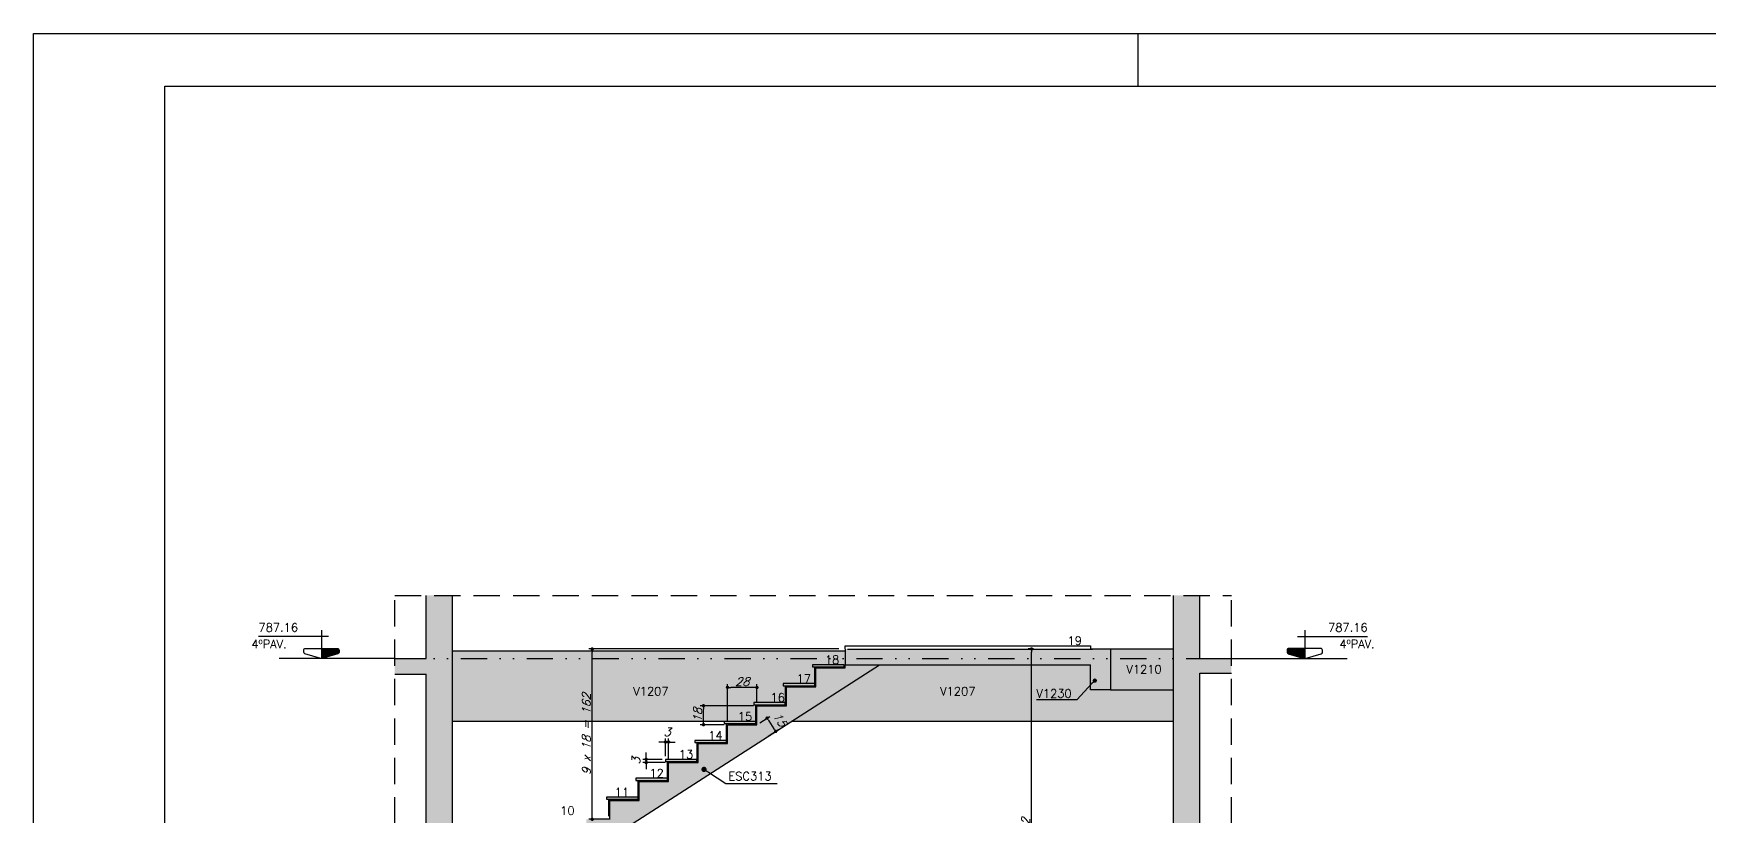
# Model space of a CAD drawing. Header units: millimetres. Extents: x 7530 to 14400, y -7174 to -2969.
# Drawn here: x 7530 to 9123, y -3712 to -2969 of the extents above; entities that cross this region are included whole.
import ezdxf
from ezdxf import colors
from ezdxf.entities.mleader import LeaderData, LeaderLine
from ezdxf.enums import TextEntityAlignment as Align
from ezdxf.math import Vec2, Vec3

# ---------------------------------------------------------------- set-up
doc = ezdxf.new("R2010")
doc.units = ezdxf.units.MM
doc.header["$LTSCALE"] = 50
doc.header["$PDMODE"] = 3
doc.linetypes.add('DASHED', pattern=[0.75, 0.5, -0.25])
doc.linetypes.add('DIVIDE2', pattern=[0.625, 0.25, -0.125, 0, -0.125, 0, -0.125])
for name, color, linetype in [('F-AUX-RED', 1, 'Continuous'), ('F-BOCEL VISTA', 253, 'Continuous'), ('F-CORTE', 4, 'Continuous'), ('F-COTAS', 106, 'Continuous'), ('F-EIXOS-DET', 1, 'Continuous'), ('F-ESC CORTE', 4, 'Continuous'), ('F-ESC NOME', 2, 'Continuous'), ('F-ESC NUM', 2, 'Continuous'), ('F-ESC SOLIDO CORTE', 71, 'Continuous'), ('F-ESC VISTA', 2, 'Continuous'), ('F-MARGEM', 1, 'Continuous'), ('F-NÍVEL-VISTA', 2, 'Continuous'), ('F-REV_VISTA', 254, 'Continuous'), ('F-REVESTIMENTO', 1, 'Continuous'), ('F-SOLIDO', 71, 'Continuous'), ('F-TEXTO', 6, 'Continuous'), ('F-TEXTO-YELLOW', 2, 'Continuous'), ('F-VISTA', 2, 'Continuous'), ('F-VISTA SÓLIDO', 254, 'Continuous'), ('F-VISTA SÓLIDO ESCADA', 253, 'Continuous')]:
    doc.layers.add(name, color=color, linetype=linetype)
doc.styles.add('5385-ARQ-PB-BAS-PLA-TER-TORRE-A-106-TXT$0$R60-75', font='romans.shx', dxfattribs={"height": 0.1125})
doc.styles.add('CP-TEXT-INCL', font='romans.shx', dxfattribs={"oblique": 20})
doc.styles.add('MCP', font='romans.shx')
doc.styles.add('ROMANS', font='romans.shx')
doc.styles.get("Standard").update_dxf_attribs({"font": 'romans.shx'})
doc.dimstyles.new('CP-COTAS-50', dxfattribs={"dimscale": 0.64, "dimtxt": 12.5, "dimasz": 5, "dimexe": 5, "dimexo": 5, "dimgap": 2.5, "dimtad": 1, "dimdec": 1, "dimdsep": 46, "dimtxsty": 'CP-TEXT-INCL', "dimblk1": 'DOT', "dimblk2": 'DOT', "dimsah": 1, "dimcen": 9, "dimclrd": 256, "dimclre": 256, "dimclrt": 256, "dimadec": 0, "dimazin": 0, "dimtfac": 1, "dimtdec": 1, "dimtmove": 2, "dimatfit": 3, "dimldrblk": 'DOT', "dimfxl": 5, "dimtolj": 1, "dimarcsym": 0})

# ---------------------------------------------------------------- blocks, each defined once
blk = doc.blocks.new('A0-1L')
at = {"layer": 'F-MARGEM', "color": 2}
for p, q in [((0, 0), (0, 84.1)), ((0, 84.1), (137.4, 84.1)), ((21, 84.1), (21, 83.1)), ((21, 84.1), (21, 83.1))]:
    blk.add_line(p, q, dxfattribs=at)
blk.add_lwpolyline([(0, 84.1), (137.4, 84.1), (137.4, 0), (0, 0)], close=True, dxfattribs=at)
at = {"layer": 'F-MARGEM', "color": 7}
blk.add_lwpolyline([(2.5, 83.1), (136.4, 83.1), (136.4, 1), (2.5, 1)], close=True, dxfattribs=at)
blk = doc.blocks.new('Nível - Vista')
at = {"layer": 'F-NÍVEL-VISTA'}
blk.add_hatch(color=71, dxfattribs=at).paths.add_polyline_path([(0, 0.238), (-0.38, 0.238, 0.414214), (-0.42, 0.198), (-0.42, 0.148, 0.331206), (-0.391, 0.11), (-0.011, 0.002, 0.072993), (0, 0)])
at = {"layer": 'F-NÍVEL-VISTA', "color": 2}
for p, q in [((-0.168, 0.521), (1.493, 0.521)), ((0, 0.67), (0, 0))]:
    blk.add_line(p, q, dxfattribs=at)
blk.add_lwpolyline([(-0.011, 0.002, 0.146769), (0.011, 0.002), (0.391, 0.11, 0.331206), (0.42, 0.148), (0.42, 0.198, 0.414214), (0.38, 0.238), (-0.38, 0.238, 0.414214), (-0.42, 0.198), (-0.42, 0.148, 0.331206), (-0.391, 0.11), (-0.011, 0.002, 0.146769), (0.011, 0.002)], format="xyb", dxfattribs=at)
at = {"layer": 'F-TEXTO', "color": 3, "style": 'MCP'}
for tag, p in [('NÍVEL', (1.026, 0.636)), ('NÍVEL_DETALHE', (1.02, 0.186))]:
    blk.add_attdef(tag, text='', height=0.2, dxfattribs=at).set_placement(p, align=Align.CENTER)
blk = doc.blocks.new('A$C641cacc2')
at = {"layer": 'F-EIXOS-DET'}
for points in [[(13416.2, -5663.8), (13306.2, -5663.8)], [(14211.7, -5663.8), (14321.7, -5663.8)]]:
    blk.add_lwpolyline(points, dxfattribs=at)
at = {"layer": 'F-EIXOS-DET', "color": 252, "linetype": 'DIVIDE2', "ltscale": 2}
blk.add_lwpolyline([(13416.2, -5663.8), (14211.7, -5663.8)], dxfattribs=at)
blk = doc.blocks.new('BOCEL_VISTA_EST')
at = {"layer": 'F-BOCEL VISTA'}
h = blk.add_hatch(color=254, dxfattribs=at)
h.dxf.hatch_style = 1
h.paths.add_polyline_path([(-209.6, -462.9), (-209.6, -460.9), (-239.6, -460.9), (-239.6, -462.9)])
blk.add_lwpolyline([(-239.6, -460.9), (-239.6, -462.9), (-209.6, -462.9), (-209.6, -460.9), (-239.6, -460.9)], dxfattribs=at)
blk = doc.blocks.new('_DOT')
at = {"color": 0, "linetype": 'ByBlock'}
blk.add_line((-0.5, 0), (-1, 0), dxfattribs=at)
at = {"color": 0, "linetype": 'ByBlock', "const_width": 0.5}
blk.add_lwpolyline([(-0.25, 0, 1), (0.25, 0, 1)], format="xyb", close=True, dxfattribs=at)
blk = doc.blocks.new('*D407')
at = {"layer": 'DEFPOINTS', "color": 0, "transparency": 16777216}
for p in [(8167.1, -3607.9), (8217.9, -3607.9), (8189.9, -3625.9)]:
    blk.add_point(p, dxfattribs=at)
at = {"layer": 'F-COTAS', "lineweight": -2, "transparency": 16777216}
for p, q in [((8214.7, -3607.9), (8163.9, -3607.9)), ((8167.1, -3622.7), (8167.1, -3611.1)), ((8186.7, -3625.9), (8163.9, -3625.9))]:
    blk.add_line(p, q, dxfattribs=at)
at = {"layer": 'F-COTAS', "lineweight": -2, "transparency": 16777216, "xscale": 3.2, "yscale": 3.2, "zscale": 3.2}
for p, rotation in [((8167.1, -3607.9), 90), ((8167.1, -3625.9), 270)]:
    blk.add_blockref('_DOT', p, dxfattribs=dict(at, rotation=rotation))
at = {"layer": 'F-COTAS', "transparency": 16777216, "insert": (8161.5, -3616.9), "char_height": 8, "attachment_point": 5, "rotation": 90, "style": 'CP-TEXT-INCL'}
blk.add_mtext('\\A1;18', dxfattribs=at)
blk = doc.blocks.new('*D408')
at = {"layer": 'DEFPOINTS', "color": 0, "transparency": 16777216}
for p in [(8189.9, -3590.5), (8217.9, -3607.9), (8189.9, -3625.9)]:
    blk.add_point(p, dxfattribs=at)
at = {"layer": 'F-COTAS', "lineweight": -2, "transparency": 16777216}
for p, q in [((8189.9, -3622.7), (8189.9, -3587.3)), ((8214.7, -3590.5), (8193.1, -3590.5)), ((8217.9, -3604.7), (8217.9, -3587.3))]:
    blk.add_line(p, q, dxfattribs=at)
at = {"layer": 'F-COTAS', "lineweight": -2, "transparency": 16777216, "xscale": 3.2, "yscale": 3.2, "zscale": 3.2, "rotation": 180}
blk.add_blockref('_DOT', (8189.9, -3590.5), dxfattribs=at)
at = {"layer": 'F-COTAS', "lineweight": -2, "transparency": 16777216, "xscale": 3.2, "yscale": 3.2, "zscale": 3.2}
blk.add_blockref('_DOT', (8217.9, -3590.5), dxfattribs=at)
at = {"layer": 'F-COTAS', "transparency": 16777216, "insert": (8203.9, -3584.9), "char_height": 8, "attachment_point": 5, "style": 'CP-TEXT-INCL'}
blk.add_mtext('\\A1;28', dxfattribs=at)
blk = doc.blocks.new('*D409')
at = {"layer": 'DEFPOINTS', "color": 0, "transparency": 16777216}
for p in [(8130.9, -3642.4), (8130.9, -3658.9), (8133.9, -3661.9)]:
    blk.add_point(p, dxfattribs=at)
at = {"layer": 'F-COTAS', "lineweight": -2, "transparency": 16777216}
for p, q in [((8127.7, -3642.4), (8124.5, -3642.4)), ((8130.9, -3655.7), (8130.9, -3639.2)), ((8133.9, -3642.4), (8130.9, -3642.4)), ((8133.9, -3658.7), (8133.9, -3639.2)), ((8137.1, -3642.4), (8140.3, -3642.4))]:
    blk.add_line(p, q, dxfattribs=at)
at = {"layer": 'F-COTAS', "lineweight": -2, "transparency": 16777216, "xscale": 3.2, "yscale": 3.2, "zscale": 3.2}
blk.add_blockref('_DOT', (8130.9, -3642.4), dxfattribs=at)
at = {"layer": 'F-COTAS', "lineweight": -2, "transparency": 16777216, "xscale": 3.2, "yscale": 3.2, "zscale": 3.2, "rotation": 180}
blk.add_blockref('_DOT', (8133.9, -3642.4), dxfattribs=at)
at = {"layer": 'F-COTAS', "transparency": 16777216, "insert": (8132.4, -3632.8), "char_height": 8, "attachment_point": 5, "style": 'CP-TEXT-INCL'}
blk.add_mtext('\\A1;3', dxfattribs=at)
blk = doc.blocks.new('*D410')
at = {"layer": 'DEFPOINTS', "color": 0, "transparency": 16777216}
for p in [(8112.6, -3658.9), (8130.9, -3658.9), (8133.9, -3661.9)]:
    blk.add_point(p, dxfattribs=at)
at = {"layer": 'F-COTAS', "lineweight": -2, "transparency": 16777216}
for p, q in [((8127.7, -3658.9), (8109.4, -3658.9)), ((8130.7, -3661.9), (8109.4, -3661.9)), ((8112.6, -3655.7), (8112.6, -3652.5)), ((8112.6, -3661.9), (8112.6, -3658.9)), ((8112.6, -3665.1), (8112.6, -3668.3))]:
    blk.add_line(p, q, dxfattribs=at)
at = {"layer": 'F-COTAS', "lineweight": -2, "transparency": 16777216, "xscale": 3.2, "yscale": 3.2, "zscale": 3.2}
for p, rotation in [((8112.6, -3658.9), 270), ((8112.6, -3661.9), 90)]:
    blk.add_blockref('_DOT', p, dxfattribs=dict(at, rotation=rotation))
at = {"layer": 'F-COTAS', "transparency": 16777216, "insert": (8103, -3660.4), "char_height": 8, "attachment_point": 5, "rotation": 90, "style": 'CP-TEXT-INCL'}
blk.add_mtext('\\A1;3', dxfattribs=at)
blk = doc.blocks.new('*D415')
at = {"layer": 'DEFPOINTS', "color": 0, "transparency": 16777216}
for p in [(8217.9, -3625.9), (8226, -3638.5), (8235.7, -3632.3)]:
    blk.add_point(p, dxfattribs=at)
at = {"layer": 'F-COTAS', "lineweight": -2, "transparency": 16777216}
for p, q in [((8220.6, -3624.2), (8230.3, -3618)), ((8228.7, -3636.8), (8238.4, -3630.6)), ((8229.3, -3622.4), (8234, -3629.7))]:
    blk.add_line(p, q, dxfattribs=at)
at = {"layer": 'F-COTAS', "lineweight": -2, "transparency": 16777216, "xscale": 3.2, "yscale": 3.2, "zscale": 3.2}
for p, rotation in [((8227.6, -3619.7), 122.7352262721078), ((8235.7, -3632.3), 302.7352262721078)]:
    blk.add_blockref('_DOT', p, dxfattribs=dict(at, rotation=rotation))
at = {"layer": 'F-COTAS', "transparency": 16777216, "insert": (8239.7, -3620.8), "char_height": 8, "attachment_point": 5, "rotation": 302.7352, "style": 'CP-TEXT-INCL'}
blk.add_mtext('\\A1;15', dxfattribs=at)
blk = doc.blocks.new('*D417')
at = {"layer": 'DEFPOINTS', "color": 0, "transparency": 16777216}
for p in [(8479, -3553.9), (8484.1, -3553.9), (8484.1, -3895.9)]:
    blk.add_point(p, dxfattribs=at)
at = {"layer": 'F-COTAS', "lineweight": -2, "transparency": 16777216}
for p, q in [((8480.9, -3553.9), (8475.8, -3553.9)), ((8479, -3892.7), (8479, -3557.1)), ((8480.9, -3895.9), (8475.8, -3895.9))]:
    blk.add_line(p, q, dxfattribs=at)
at = {"layer": 'F-COTAS', "lineweight": -2, "transparency": 16777216, "xscale": 3.2, "yscale": 3.2, "zscale": 3.2}
for p, rotation in [((8479, -3553.9), 90), ((8479, -3895.9), 270)]:
    blk.add_blockref('_DOT', p, dxfattribs=dict(at, rotation=rotation))
at = {"layer": 'F-COTAS', "transparency": 16777216, "insert": (8473.4, -3724.9), "char_height": 8, "attachment_point": 5, "rotation": 90, "style": 'CP-TEXT-INCL'}
blk.add_mtext('\\A1;342', dxfattribs=at)
blk = doc.blocks.new('*D421')
at = {"layer": 'DEFPOINTS', "color": 0, "transparency": 16777216}
for p in [(8061.3, -3553.9), (8299, -3553.9), (8081, -3715.9)]:
    blk.add_point(p, dxfattribs=at)
at = {"layer": 'F-COTAS', "lineweight": -2, "transparency": 16777216}
for p, q in [((8295.8, -3553.9), (8058.1, -3553.9)), ((8061.3, -3712.7), (8061.3, -3557.1)), ((8077.8, -3715.9), (8058.1, -3715.9))]:
    blk.add_line(p, q, dxfattribs=at)
at = {"layer": 'F-COTAS', "lineweight": -2, "transparency": 16777216, "xscale": 3.2, "yscale": 3.2, "zscale": 3.2}
for p, rotation in [((8061.3, -3553.9), 90), ((8061.3, -3715.9), 270)]:
    blk.add_blockref('_DOT', p, dxfattribs=dict(at, rotation=rotation))
at = {"layer": 'F-COTAS', "transparency": 16777216, "insert": (8055.7, -3634.9), "char_height": 8, "attachment_point": 5, "rotation": 90, "style": 'CP-TEXT-INCL'}
blk.add_mtext('\\A1;9 x 18 = 162', dxfattribs=at)

msp = doc.modelspace()

# ---------------------------------------------------------------- hatches: boundary and pattern name
at = {"layer": 'F-ESC SOLIDO CORTE'}
h = msp.add_hatch(color=256, dxfattribs=at)
h.dxf.hatch_style = 1
h.paths.add_polyline_path([(8556.107, -3553.992), (8537.107, -3553.992), (8301.928, -3553.992), (8301.928, -3568.992), (8535.028, -3568.927), (8535.028, -3592.927), (8556.107, -3592.992)])
at = {"layer": 'F-SOLIDO'}
h = msp.add_hatch(color=256, dxfattribs=at)
h.dxf.hatch_style = 1
h.paths.add_polyline_path([(8554.028, -5774.927), (7928.528, -5774.927), (7928.528, -5789.927), (8535.028, -5789.927), (8535.028, -5819.927), (8554.028, -5819.927)])
h.paths.add_polyline_path([(7928.528, -3502.927), (7903.528, -3502.927), (7903.528, -3562.927), (7873.528, -3562.927), (7873.528, -3577.927), (7903.528, -3577.927), (7903.528, -3904.927), (7873.528, -3904.927), (7873.528, -3919.927), (7903.528, -3919.927), (7903.528, -4246.927), (7873.528, -4246.927), (7873.528, -4261.927), (7903.528, -4261.927), (7903.528, -4588.927), (7873.528, -4588.927), (7873.528, -4603.927), (7903.528, -4603.927), (7903.528, -4933.925), (7873.528, -4933.925), (7873.528, -4948.925), (7903.528, -4948.925), (7903.528, -5774.927), (7873.528, -5774.927), (7873.528, -5789.927), (7903.528, -5789.927), (7903.528, -5819.927), (7928.528, -5819.927)])
h = msp.add_hatch(color=256, dxfattribs=at)
h.dxf.hatch_style = 1
h.paths.add_polyline_path([(8639.028, -3562.927), (8639.028, -3502.927), (8614.028, -3502.927), (8614.028, -5819.927), (8639.028, -5819.927), (8639.028, -5789.927), (8669.028, -5789.927), (8669.028, -5774.927), (8639.028, -5774.927), (8639.028, -5439.925), (8669.028, -5439.925), (8669.028, -5424.925), (8639.028, -5424.925), (8639.028, -4942.927), (8669.028, -4942.927), (8669.028, -4928.927), (8639.028, -4928.927), (8639.028, -4602.927), (8669.028, -4602.927), (8669.028, -4588.927), (8639.028, -4588.927), (8639.028, -4260.927), (8669.028, -4260.927), (8669.028, -4246.927), (8639.028, -4246.927), (8639.028, -3918.927), (8669.028, -3918.927), (8669.028, -3904.927), (8639.028, -3904.927), (8639.028, -3576.927), (8669.028, -3576.927), (8669.028, -3562.927)])
at = {"layer": 'F-VISTA SÓLIDO'}
h = msp.add_hatch(color=256, dxfattribs=at)
h.dxf.hatch_style = 1
h.paths.add_polyline_path([(8216.928, -3622.927), (8216.928, -3606.927), (8244.928, -3606.927), (8244.928, -3588.927), (8272.928, -3588.927), (8272.928, -3570.927), (8276.296, -3570.927), (8276.296, -3568.927), (8301.928, -3568.927), (8301.928, -3555.927), (7928.528, -3555.927), (7928.528, -3622.927)])
h = msp.add_hatch(color=256, dxfattribs=at)
h.dxf.hatch_style = 1
h.paths.add_polyline_path([(8614.028, -3553.927), (8554.028, -3553.927), (8554.028, -3592.927), (8614.028, -3592.927)])
h = msp.add_hatch(color=256, dxfattribs=at)
h.dxf.hatch_style = 1
h.paths.add_polyline_path([(8535.028, -3568.927), (8334.334, -3568.927), (8250.334, -3622.927), (8614.028, -3622.927), (8614.028, -3592.927), (8554.028, -3592.927), (8535.028, -3592.927)])
at = {"layer": 'F-VISTA SÓLIDO ESCADA'}
h = msp.add_hatch(color=256, dxfattribs=at)
h.dxf.hatch_style = 1
h.paths.add_polyline_path([(8334.334, -3568.927), (8301.928, -3568.927), (8301.928, -3571.927), (8273.928, -3571.927), (8273.928, -3589.927), (8245.928, -3589.927), (8245.928, -3607.927), (8217.928, -3607.927), (8217.928, -3625.927), (8189.928, -3625.927), (8189.928, -3643.927), (8161.928, -3643.927), (8161.928, -3661.927), (8133.928, -3661.927), (8133.928, -3679.927), (8105.928, -3679.927), (8105.928, -3697.927), (8077.928, -3697.927), (8077.928, -3715.927), (8055.528, -3715.927), (8055.528, -3730.927), (8082.334, -3730.927)])

# ---------------------------------------------------------------- linework, layer by layer
at = {"layer": 'F-AUX-RED', "color": 1, "linetype": 'DASHED'}
for p, q in [((7873.528, -5819.927), (7873.528, -3502.927)), ((8669.028, -5819.927), (8669.028, -3502.927))]:
    msp.add_line(p, q, dxfattribs=at)
msp.add_lwpolyline([(7873.528, -3502.927), (8669.028, -3502.927)], dxfattribs=at)
at = {"layer": 'F-CORTE'}
for p, q in [((7903.528, -3562.927), (7903.528, -3502.927)), ((7928.528, -3730.927), (7928.528, -3502.927)), ((8614.028, -5819.927), (8614.028, -3502.927)), ((8639.028, -3562.927), (8639.028, -3502.927)), ((7903.528, -3904.927), (7903.528, -3577.927)), ((8639.028, -3904.927), (8639.028, -3576.927))]:
    msp.add_line(p, q, dxfattribs=at)
for points in [[(7873.528, -3562.927), (7903.528, -3562.927)], [(8639.028, -3562.927), (8669.028, -3562.927)], [(7873.528, -3577.927), (7903.528, -3577.927)], [(8639.028, -3576.927), (8669.028, -3576.927)]]:
    msp.add_lwpolyline(points, dxfattribs=at)
at = {"layer": 'F-ESC CORTE'}
for points in [[(8301.928, -3553.992), (8301.928, -3568.992)], [(8304.007, -3553.992), (8537.107, -3553.992)], [(8535.028, -3553.927), (8554.028, -3553.927), (8554.028, -3592.927), (8535.028, -3592.927), (8535.028, -3568.927)], [(8301.928, -3568.927), (8535.028, -3568.927)]]:
    msp.add_lwpolyline(points, dxfattribs=at)
at = {"layer": 'F-ESC VISTA'}
for p, q in [((8273.928, -3589.927), (8273.928, -3571.927)), ((8273.928, -3571.927), (8301.928, -3571.927)), ((8301.928, -3571.927), (8301.928, -3568.992)), ((8245.928, -3607.927), (8245.928, -3589.927)), ((8245.928, -3589.927), (8273.928, -3589.927)), ((8217.928, -3625.927), (8217.928, -3607.927)), ((8217.928, -3607.927), (8245.928, -3607.927)), ((8189.928, -3643.927), (8189.928, -3625.927)), ((8189.928, -3625.927), (8217.928, -3625.927)), ((8161.928, -3661.927), (8161.928, -3643.927)), ((8161.928, -3643.927), (8189.928, -3643.927)), ((8133.928, -3679.927), (8133.928, -3661.927)), ((8133.928, -3661.927), (8161.928, -3661.927)), ((8105.928, -3697.927), (8105.928, -3679.927)), ((8105.928, -3679.927), (8133.928, -3679.927)), ((8077.928, -3697.927), (8105.928, -3697.927))]:
    msp.add_line(p, q, dxfattribs=at)
for points in [[(8074.928, -3730.927), (8082.334, -3730.927), (8334.334, -3568.927)], [(8077.928, -3715.927), (8077.928, -3697.927)]]:
    msp.add_lwpolyline(points, dxfattribs=at)
at = {"layer": 'F-REV_VISTA'}
for p, q in [((8272.928, -3588.927), (8272.928, -3570.927)), ((8272.928, -3570.927), (8300.928, -3570.927)), ((8300.928, -3570.927), (8300.928, -3568.927)), ((8244.928, -3606.927), (8244.928, -3588.927)), ((8244.928, -3588.927), (8272.928, -3588.927)), ((8216.928, -3624.927), (8216.928, -3606.927)), ((8216.928, -3606.927), (8244.928, -3606.927)), ((8188.928, -3642.927), (8188.928, -3624.927)), ((8188.928, -3624.927), (8216.928, -3624.927)), ((8160.928, -3660.927), (8160.928, -3642.927)), ((8160.928, -3642.927), (8188.928, -3642.927)), ((8132.928, -3678.927), (8132.928, -3660.927)), ((8132.928, -3660.927), (8160.928, -3660.927)), ((8104.928, -3696.927), (8104.928, -3678.927)), ((8104.928, -3678.927), (8132.928, -3678.927)), ((8076.928, -3712.927), (8076.928, -3696.927)), ((8076.928, -3696.927), (8104.928, -3696.927))]:
    msp.add_line(p, q, dxfattribs=at)
at = {"layer": 'F-REVESTIMENTO'}
for points in [[(8301.928, -3553.927), (8301.928, -3550.927), (8535.028, -3550.927)], [(8535.028, -3550.927), (8535.028, -3553.927)]]:
    msp.add_lwpolyline(points, dxfattribs=at)
at = {"layer": 'F-VISTA'}
for points in [[(8301.928, -3555.927), (7928.528, -3555.927)], [(8554.028, -3553.927), (8614.028, -3553.927)], [(8554.028, -3592.927), (8614.028, -3592.927)], [(8186.928, -3622.927), (7928.528, -3622.927)], [(8614.028, -3622.927), (8250.334, -3622.927)]]:
    msp.add_lwpolyline(points, dxfattribs=at)

# ---------------------------------------------------------------- block references
at = {"layer": 'F-BOCEL VISTA'}
for p in [(8510.493, -3107.989), (8482.493, -3125.989), (8454.493, -3143.989), (8426.493, -3161.989), (8398.493, -3179.989), (8370.493, -3197.989), (8342.493, -3215.989), (8314.493, -3233.989)]:
    msp.add_blockref('BOCEL_VISTA_EST', p, dxfattribs=at)
at = {"layer": 'F-EIXOS-DET'}
msp.add_blockref('A$C641cacc2', (-5542.644, 2100.866), dxfattribs=at)
at = {"layer": 'F-MARGEM', "xscale": 50, "yscale": 50, "zscale": 50}
msp.add_blockref('A0-1L', (7530, -7173.635), dxfattribs=at)
at = {"layer": 'F-NÍVEL-VISTA', "linetype": 'Continuous'}
ref = msp.add_blockref('Nível - Vista', (7803.78, -3562.932), dxfattribs=dict(at, xscale=-40, yscale=40, zscale=40))
ref.add_attrib('NÍVEL', '787.16', dxfattribs={"layer": 'F-TEXTO', "color": 3, "height": 8, "style": 'MCP'}).set_placement((7762.731, -3537.502), align=Align.CENTER)
at = {"layer": 'F-NÍVEL-VISTA', "linetype": 'Continuous', "xscale": 40, "yscale": 40, "zscale": 40}
msp.add_blockref('Nível - Vista', (8738.777, -3562.932), dxfattribs=at).add_auto_attribs({'NÍVEL': '787.16'})

# ---------------------------------------------------------------- texts
at = {"layer": 'F-ESC NOME', "style": 'ROMANS'}
msp.add_text('ESC313', height=8, dxfattribs=at).set_placement((8190.742, -3678.841))
at = {"layer": 'F-ESC NUM', "style": '5385-ARQ-PB-BAS-PLA-TER-TORRE-A-106-TXT$0$R60-75'}
for s, p in [('19', (8513.106, -3550.021)), ('18', (8282.562, -3568.087)), ('17', (8255.626, -3586.087)), ('16', (8230.726, -3604.087)), ('15', (8199.626, -3622.087)), ('14', (8171.626, -3640.087)), ('13', (8143.626, -3658.087)), ('12', (8115.626, -3676.087)), ('11', (8082.626, -3694.087)), ('10', (8030.781, -3711.617))]:
    msp.add_text(s, height=8, dxfattribs=at).set_placement(p)
at = {"layer": 'F-TEXTO', "color": 3, "style": 'MCP'}
for p in [(7753.966, -3553.13), (8788.59, -3553.13)]:
    msp.add_text('4ºPAV.', height=8, dxfattribs=at).set_placement(p, align=Align.CENTER)
at = {"layer": 'F-TEXTO-YELLOW'}
for s, style, p in [('V1210', 'MCP', (8569.211, -3577.168)), ('V1207', 'ROMANS', (8100.315, -3598.132)), ('V1207', 'ROMANS', (8392.13, -3598.132)), ('V1230', 'ROMANS', (8483.579, -3600.243))]:
    msp.add_text(s, height=8, dxfattribs=dict(at, style=style)).set_placement(p)

# ---------------------------------------------------------------- dimensions: what is measured, and where the dimension line sits
at = {"layer": 'F-COTAS'}
dim = msp.add_linear_dim(base=(8061.306, -3553.927), p1=(8081.028, -3715.927), p2=(8299.028, -3553.927), angle=90, text='9 x 18 = <>', dimstyle='CP-COTAS-50', dxfattribs=at)
dim.commit()
dim.dimension.update_dxf_attribs({"geometry": '*D421', "text_midpoint": (8055.706, -3634.927)})
dim = msp.add_linear_dim(base=(8479.036, -3553.927), p1=(8484.099, -3895.927), p2=(8484.099, -3553.927), angle=90, dimstyle='CP-COTAS-50', dxfattribs=at)
dim.commit()
dim.dimension.update_dxf_attribs({"geometry": '*D417', "text_midpoint": (8473.436, -3724.927)})
for base, p1, p2, picture, middle in [((8189.928, -3590.454), (8217.928, -3607.927), (8189.928, -3625.927), '*D408', (8203.928, -3584.854)), ((8130.928, -3642.384), (8133.928, -3661.927), (8130.928, -3658.927), '*D409', (8132.428, -3632.784))]:
    dim = msp.add_linear_dim(base=base, p1=p1, p2=p2, dimstyle='CP-COTAS-50', override={"dimfxl": 2.5}, dxfattribs=at)
    dim.commit()
    dim.dimension.update_dxf_attribs({"geometry": picture, "text_midpoint": middle})
for base, p1, p2, picture, middle in [((8167.117, -3607.927), (8189.928, -3625.927), (8217.928, -3607.927), '*D407', (8161.517, -3616.927)), ((8112.554, -3658.927), (8133.928, -3661.927), (8130.928, -3658.927), '*D410', (8102.954, -3660.427))]:
    dim = msp.add_linear_dim(base=base, p1=p1, p2=p2, angle=90, dimstyle='CP-COTAS-50', override={"dimfxl": 2.5}, dxfattribs=at)
    dim.commit()
    dim.dimension.update_dxf_attribs({"geometry": picture, "text_midpoint": middle})
dim = msp.add_aligned_dim(p1=(8217.928, -3625.927), p2=(8226.039, -3638.545), distance=11.469, dimstyle='CP-COTAS-50', dxfattribs=at)
dim.commit()
dim.dimension.update_dxf_attribs({"geometry": '*D415', "text_midpoint": (8239.707, -3620.843)})

# ---------------------------------------------------------------- leaders
at = {"layer": 'F-AUX-RED'}
ml = msp.add_multileader_mtext('Standard', dxfattribs=at)
ml.set_content('', color=256)
ml.set_leader_properties()
ml.set_arrow_properties(name='DOT')
ml.build(insert=Vec2(0, 0))
ml.multileader.update_dxf_attribs({"text_right_attachment_type": 6, "dogleg_length": 0.36})
ctx = ml.context
ctx.base_point, ctx.char_height, ctx.landing_gap_size, ctx.plane_origin = Vec3(8483.687, -3602.164), 0.18, 0.09, Vec3(8533.411, -3589.413)
ctx.right_attachment, ctx.text_align_type = 6, 2
notes = []
notes.append((ctx, [(0, (1, 1, 0), (8521.96, -3602.254), (-1, 0), 38.093, [(0, [(8539.18, -3583.984)], 0, [])])]))
ctx.mtext.insert, ctx.mtext.rotation, ctx.mtext.alignment, ctx.mtext.flow_direction = Vec3(8483.777, -3602.074), 3.14159265, 3, 5
ml = msp.add_multileader_mtext('Standard', dxfattribs=at)
ml.set_content('', color=256)
ml.set_leader_properties()
ml.set_arrow_properties(name='DOT')
ml.build(insert=Vec2(0, 0))
ml.multileader.update_dxf_attribs({"text_right_attachment_type": 6, "dogleg_length": 0.36, "arrow_head_size": 5})
ctx = ml.context
ctx.base_point, ctx.char_height, ctx.arrow_head_size, ctx.landing_gap_size, ctx.plane_origin = Vec3(8237.057, -3681.756), 0.18, 5, 0.09, Vec3(8167.572, -3663.756)
ctx.right_attachment = 6
notes.append((ctx, [(0, (1, 1, 0), (8188.217, -3681.756), (1, 0), 48.841, [(0, [(8167.572, -3668.394)], 0, [])])]))
ctx.mtext.insert, ctx.mtext.rotation, ctx.mtext.flow_direction = Vec3(8237.147, -3681.666), -3.14159265, 5
for ctx, leaders in notes:
    for number, flags, end, landing, length, lines in leaders:
        leader = LeaderData()
        leader.index, (leader.has_last_leader_line, leader.has_dogleg_vector, leader.attachment_direction) = number, flags
        leader.last_leader_point, leader.dogleg_vector, leader.dogleg_length = Vec3(end), Vec3(landing), length
        for number, points, colour, breaks in lines:
            line = LeaderLine()
            line.index, line.vertices, line.color, line.breaks = number, Vec3.list(points), colors.encode_raw_color(colour), breaks
            leader.lines.append(line)
        ctx.leaders.append(leader)

doc.saveas('drawing.dxf')
